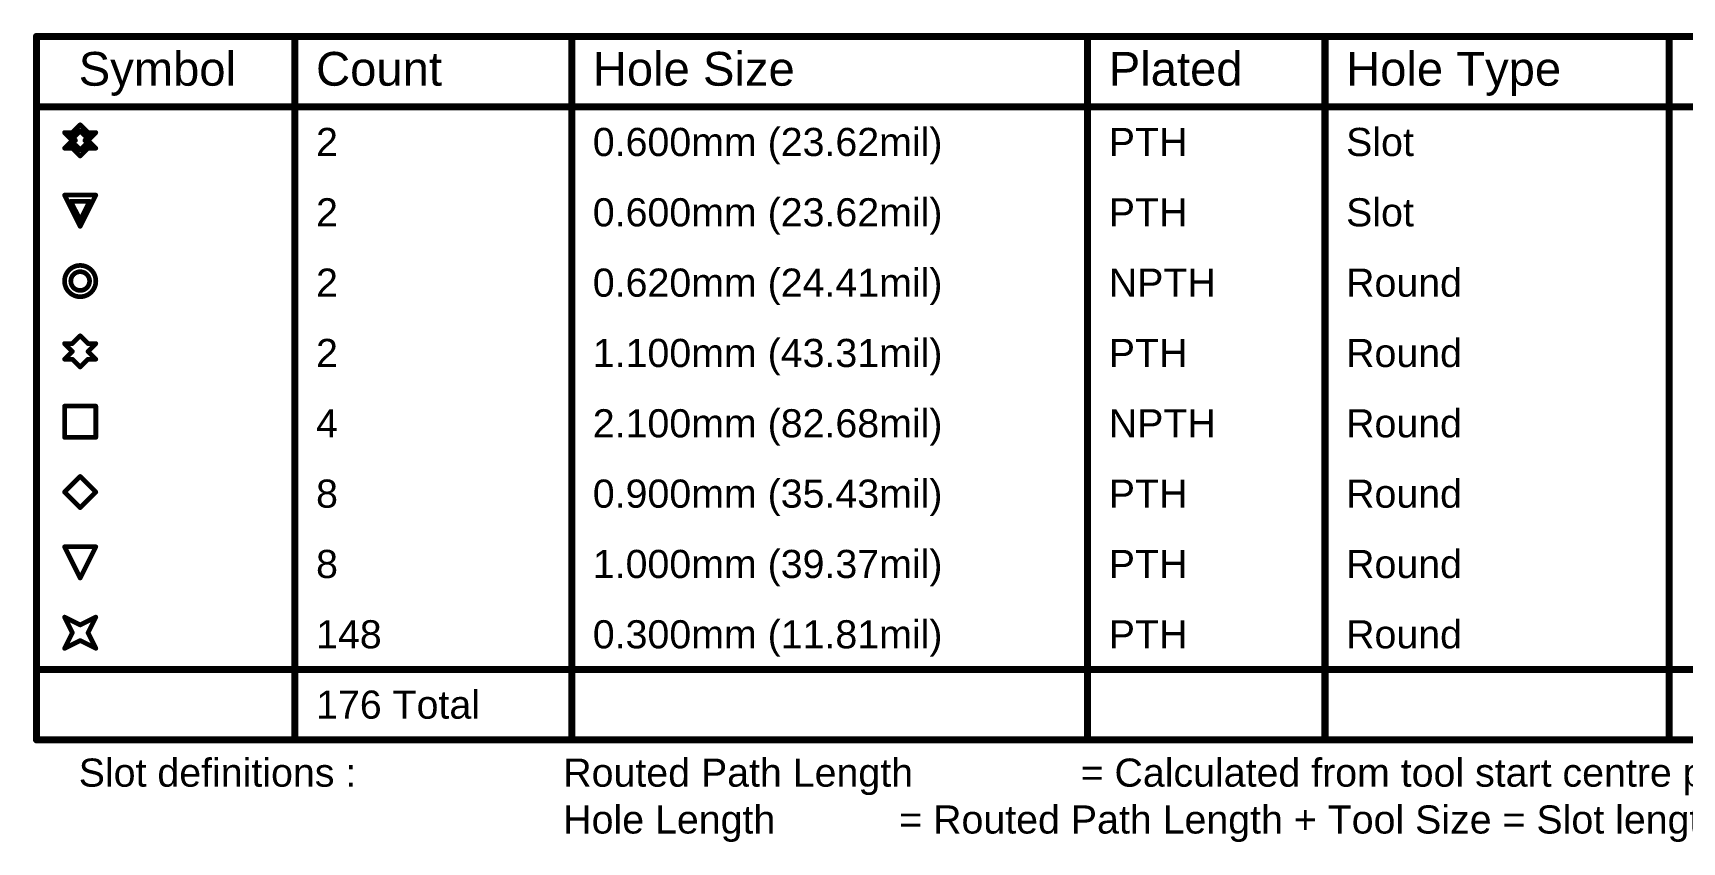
# Model space of a CAD drawing. Header units: inches. Extents: x -2 to 343, y -53 to 63.
# Drawn here: x 2 to 91.3, y 19.4 to 63.2 of the extents above; entities that cross this region are included whole.
import ezdxf

# ---------------------------------------------------------------- set-up
doc = ezdxf.new("R2010")
doc.units = ezdxf.units.IN
doc.layers.add('Drill Drawing', color=1, linetype='Continuous')
doc.styles.add('Arial', font='', dxfattribs={"height": 0.2})
doc.styles.get('Arial').set_extended_font_data('Arial')

msp = doc.modelspace()

# ---------------------------------------------------------------- linework, layer by layer
at = {"layer": 'Drill Drawing'}
for points in [[(2.223, 62.991, 0.381, 0.381, 0), (343.045, 62.991, 0.381, 0.381, 0)], [(2.223, 24.891, 0.381, 0.381, 0), (2.223, 62.991, 0.381, 0.381, 0)], [(16.215, 24.891, 0.381, 0.381, 0), (16.215, 62.991, 0.381, 0.381, 0)], [(31.197, 24.891, 0.381, 0.381, 0), (31.197, 62.991, 0.381, 0.381, 0)], [(59.129, 24.891, 0.381, 0.381, 0), (59.129, 62.991, 0.381, 0.381, 0)], [(71.978, 24.891, 0.381, 0.381, 0), (71.978, 62.991, 0.381, 0.381, 0)], [(90.616, 24.891, 0.381, 0.381, 0), (90.616, 62.991, 0.381, 0.381, 0)], [(2.223, 59.181, 0.381, 0.381, 0), (343.045, 59.181, 0.381, 0.381, 0)], [(4.165, 57.784, 0.254, 0.254, 0), (4.588, 58.207, 0.254, 0.254, 0)], [(4.588, 58.207, 0.254, 0.254, 0), (5.011, 57.784, 0.254, 0.254, 0)], [(3.741, 57.784, 0.254, 0.254, 0), (4.165, 57.36, 0.254, 0.254, 0)], [(3.741, 57.784, 0.254, 0.254, 0), (4.165, 57.784, 0.254, 0.254, 0)], [(3.741, 56.937, 0.254, 0.254, 0), (4.165, 57.36, 0.254, 0.254, 0)], [(4.08, 57.614, 0.254, 0.254, 0), (4.334, 57.36, 0.254, 0.254, 0)], [(4.08, 57.614, 0.254, 0.254, 0), (4.334, 57.614, 0.254, 0.254, 0)], [(4.08, 57.106, 0.254, 0.254, 0), (4.334, 57.36, 0.254, 0.254, 0)], [(4.08, 57.106, 0.254, 0.254, 0), (4.334, 57.106, 0.254, 0.254, 0)], [(4.334, 57.614, 0.254, 0.254, 0), (4.588, 57.868, 0.254, 0.254, 0)], [(4.334, 57.106, 0.254, 0.254, 0), (4.588, 56.852, 0.254, 0.254, 0)], [(4.588, 57.868, 0.254, 0.254, 0), (4.842, 57.614, 0.254, 0.254, 0)], [(4.588, 56.852, 0.254, 0.254, 0), (4.842, 57.106, 0.254, 0.254, 0)], [(4.842, 57.614, 0.254, 0.254, 0), (5.096, 57.614, 0.254, 0.254, 0)], [(4.842, 57.36, 0.254, 0.254, 0), (5.096, 57.614, 0.254, 0.254, 0)], [(4.842, 57.36, 0.254, 0.254, 0), (5.096, 57.106, 0.254, 0.254, 0)], [(4.842, 57.106, 0.254, 0.254, 0), (5.096, 57.106, 0.254, 0.254, 0)], [(5.011, 57.784, 0.254, 0.254, 0), (5.435, 57.784, 0.254, 0.254, 0)], [(5.011, 57.36, 0.254, 0.254, 0), (5.435, 57.784, 0.254, 0.254, 0)], [(5.011, 57.36, 0.254, 0.254, 0), (5.435, 56.937, 0.254, 0.254, 0)], [(3.741, 56.937, 0.254, 0.254, 0), (4.165, 56.937, 0.254, 0.254, 0)], [(4.165, 56.937, 0.254, 0.254, 0), (4.588, 56.514, 0.254, 0.254, 0)], [(4.588, 56.514, 0.254, 0.254, 0), (5.011, 56.937, 0.254, 0.254, 0)], [(5.011, 56.937, 0.254, 0.254, 0), (5.435, 56.937, 0.254, 0.254, 0)], [(3.741, 54.397, 0.254, 0.254, 0), (5.435, 54.397, 0.254, 0.254, 0)], [(3.741, 54.397, 0.254, 0.254, 0), (4.588, 52.704, 0.254, 0.254, 0)], [(4.588, 52.704, 0.254, 0.254, 0), (5.435, 54.397, 0.254, 0.254, 0)], [(4.08, 54.058, 0.254, 0.254, 0), (5.096, 54.058, 0.254, 0.254, 0)], [(4.08, 54.058, 0.254, 0.254, 0), (4.588, 53.042, 0.254, 0.254, 0)], [(4.588, 53.042, 0.254, 0.254, 0), (5.096, 54.058, 0.254, 0.254, 0)], [(3.741, 46.354, 0.254, 0.254, 0), (4.165, 45.93, 0.254, 0.254, 0)], [(3.741, 46.354, 0.254, 0.254, 0), (4.165, 46.354, 0.254, 0.254, 0)], [(4.165, 46.354, 0.254, 0.254, 0), (4.588, 46.777, 0.254, 0.254, 0)], [(4.588, 46.777, 0.254, 0.254, 0), (5.011, 46.354, 0.254, 0.254, 0)], [(5.011, 46.354, 0.254, 0.254, 0), (5.435, 46.354, 0.254, 0.254, 0)], [(5.011, 45.93, 0.254, 0.254, 0), (5.435, 46.354, 0.254, 0.254, 0)], [(3.741, 45.507, 0.254, 0.254, 0), (4.165, 45.93, 0.254, 0.254, 0)], [(3.741, 45.507, 0.254, 0.254, 0), (4.165, 45.507, 0.254, 0.254, 0)], [(4.165, 45.507, 0.254, 0.254, 0), (4.588, 45.084, 0.254, 0.254, 0)], [(4.588, 45.084, 0.254, 0.254, 0), (5.011, 45.507, 0.254, 0.254, 0)], [(5.011, 45.93, 0.254, 0.254, 0), (5.435, 45.507, 0.254, 0.254, 0)], [(5.011, 45.507, 0.254, 0.254, 0), (5.435, 45.507, 0.254, 0.254, 0)], [(3.741, 42.967, 0.254, 0.254, 0), (5.435, 42.967, 0.254, 0.254, 0)], [(3.741, 41.274, 0.254, 0.254, 0), (3.741, 42.967, 0.254, 0.254, 0)], [(5.435, 41.274, 0.254, 0.254, 0), (5.435, 42.967, 0.254, 0.254, 0)], [(3.741, 41.274, 0.254, 0.254, 0), (5.435, 41.274, 0.254, 0.254, 0)], [(3.741, 38.31, 0.254, 0.254, 0), (4.588, 39.157, 0.254, 0.254, 0)], [(4.588, 39.157, 0.254, 0.254, 0), (5.435, 38.31, 0.254, 0.254, 0)], [(3.741, 38.31, 0.254, 0.254, 0), (4.588, 37.464, 0.254, 0.254, 0)], [(4.588, 37.464, 0.254, 0.254, 0), (5.435, 38.31, 0.254, 0.254, 0)], [(3.741, 35.347, 0.254, 0.254, 0), (5.435, 35.347, 0.254, 0.254, 0)], [(3.741, 35.347, 0.254, 0.254, 0), (4.588, 33.654, 0.254, 0.254, 0)], [(4.588, 33.654, 0.254, 0.254, 0), (5.435, 35.347, 0.254, 0.254, 0)], [(3.741, 31.537, 0.254, 0.254, 0), (4.588, 31.114, 0.254, 0.254, 0)], [(3.741, 31.537, 0.254, 0.254, 0), (4.165, 30.69, 0.254, 0.254, 0)], [(4.588, 31.114, 0.254, 0.254, 0), (5.435, 31.537, 0.254, 0.254, 0)], [(5.011, 30.69, 0.254, 0.254, 0), (5.435, 31.537, 0.254, 0.254, 0)], [(3.741, 29.844, 0.254, 0.254, 0), (4.165, 30.69, 0.254, 0.254, 0)], [(3.741, 29.844, 0.254, 0.254, 0), (4.588, 30.267, 0.254, 0.254, 0)], [(4.588, 30.267, 0.254, 0.254, 0), (5.435, 29.844, 0.254, 0.254, 0)], [(5.011, 30.69, 0.254, 0.254, 0), (5.435, 29.844, 0.254, 0.254, 0)], [(2.223, 28.701, 0.381, 0.381, 0), (343.045, 28.701, 0.381, 0.381, 0)], [(2.223, 24.891, 0.381, 0.381, 0), (343.045, 24.891, 0.381, 0.381, 0)]]:
    msp.add_lwpolyline(points, format="xyseb", dxfattribs=at)
for points in [[(2.127, 62.991, 0.191, 0.191, 1), (2.318, 62.991, 0.191, 0.191, 1)], [(2.127, 62.991, 0.191, 0.191, 1), (2.318, 62.991, 0.191, 0.191, 1)], [(16.119, 62.991, 0.191, 0.191, 1), (16.31, 62.991, 0.191, 0.191, 1)], [(31.102, 62.991, 0.191, 0.191, 1), (31.292, 62.991, 0.191, 0.191, 1)], [(59.033, 62.991, 0.191, 0.191, 1), (59.224, 62.991, 0.191, 0.191, 1)], [(71.883, 62.991, 0.191, 0.191, 1), (72.073, 62.991, 0.191, 0.191, 1)], [(90.521, 62.991, 0.191, 0.191, 1), (90.712, 62.991, 0.191, 0.191, 1)], [(2.127, 59.181, 0.191, 0.191, 1), (2.318, 59.181, 0.191, 0.191, 1)], [(4.524, 58.207, 0.127, 0.127, 1), (4.651, 58.207, 0.127, 0.127, 1)], [(4.524, 58.207, 0.127, 0.127, 1), (4.651, 58.207, 0.127, 0.127, 1)], [(3.678, 57.784, 0.127, 0.127, 1), (3.805, 57.784, 0.127, 0.127, 1)], [(3.678, 57.784, 0.127, 0.127, 1), (3.805, 57.784, 0.127, 0.127, 1)], [(4.016, 57.614, 0.127, 0.127, 1), (4.143, 57.614, 0.127, 0.127, 1)], [(4.016, 57.614, 0.127, 0.127, 1), (4.143, 57.614, 0.127, 0.127, 1)], [(4.016, 57.106, 0.127, 0.127, 1), (4.143, 57.106, 0.127, 0.127, 1)], [(4.016, 57.106, 0.127, 0.127, 1), (4.143, 57.106, 0.127, 0.127, 1)], [(4.101, 57.784, 0.127, 0.127, 1), (4.228, 57.784, 0.127, 0.127, 1)], [(4.101, 57.784, 0.127, 0.127, 1), (4.228, 57.784, 0.127, 0.127, 1)], [(4.101, 57.36, 0.127, 0.127, 1), (4.228, 57.36, 0.127, 0.127, 1)], [(4.101, 57.36, 0.127, 0.127, 1), (4.228, 57.36, 0.127, 0.127, 1)], [(4.27, 57.614, 0.127, 0.127, 1), (4.397, 57.614, 0.127, 0.127, 1)], [(4.27, 57.614, 0.127, 0.127, 1), (4.397, 57.614, 0.127, 0.127, 1)], [(4.27, 57.36, 0.127, 0.127, 1), (4.397, 57.36, 0.127, 0.127, 1)], [(4.27, 57.36, 0.127, 0.127, 1), (4.397, 57.36, 0.127, 0.127, 1)], [(4.27, 57.106, 0.127, 0.127, 1), (4.397, 57.106, 0.127, 0.127, 1)], [(4.27, 57.106, 0.127, 0.127, 1), (4.397, 57.106, 0.127, 0.127, 1)], [(4.524, 57.868, 0.127, 0.127, 1), (4.651, 57.868, 0.127, 0.127, 1)], [(4.524, 57.868, 0.127, 0.127, 1), (4.651, 57.868, 0.127, 0.127, 1)], [(4.778, 57.614, 0.127, 0.127, 1), (4.905, 57.614, 0.127, 0.127, 1)], [(4.778, 57.614, 0.127, 0.127, 1), (4.905, 57.614, 0.127, 0.127, 1)], [(4.778, 57.36, 0.127, 0.127, 1), (4.905, 57.36, 0.127, 0.127, 1)], [(4.778, 57.36, 0.127, 0.127, 1), (4.905, 57.36, 0.127, 0.127, 1)], [(4.778, 57.106, 0.127, 0.127, 1), (4.905, 57.106, 0.127, 0.127, 1)], [(4.778, 57.106, 0.127, 0.127, 1), (4.905, 57.106, 0.127, 0.127, 1)], [(4.948, 57.784, 0.127, 0.127, 1), (5.075, 57.784, 0.127, 0.127, 1)], [(4.948, 57.784, 0.127, 0.127, 1), (5.075, 57.784, 0.127, 0.127, 1)], [(4.948, 57.36, 0.127, 0.127, 1), (5.075, 57.36, 0.127, 0.127, 1)], [(4.948, 57.36, 0.127, 0.127, 1), (5.075, 57.36, 0.127, 0.127, 1)], [(5.032, 57.614, 0.127, 0.127, 1), (5.159, 57.614, 0.127, 0.127, 1)], [(5.032, 57.614, 0.127, 0.127, 1), (5.159, 57.614, 0.127, 0.127, 1)], [(5.032, 57.106, 0.127, 0.127, 1), (5.159, 57.106, 0.127, 0.127, 1)], [(5.032, 57.106, 0.127, 0.127, 1), (5.159, 57.106, 0.127, 0.127, 1)], [(5.371, 57.784, 0.127, 0.127, 1), (5.498, 57.784, 0.127, 0.127, 1)], [(5.371, 57.784, 0.127, 0.127, 1), (5.498, 57.784, 0.127, 0.127, 1)], [(3.678, 56.937, 0.127, 0.127, 1), (3.805, 56.937, 0.127, 0.127, 1)], [(3.678, 56.937, 0.127, 0.127, 1), (3.805, 56.937, 0.127, 0.127, 1)], [(4.101, 56.937, 0.127, 0.127, 1), (4.228, 56.937, 0.127, 0.127, 1)], [(4.101, 56.937, 0.127, 0.127, 1), (4.228, 56.937, 0.127, 0.127, 1)], [(4.524, 56.852, 0.127, 0.127, 1), (4.651, 56.852, 0.127, 0.127, 1)], [(4.524, 56.852, 0.127, 0.127, 1), (4.651, 56.852, 0.127, 0.127, 1)], [(4.524, 56.514, 0.127, 0.127, 1), (4.651, 56.514, 0.127, 0.127, 1)], [(4.524, 56.514, 0.127, 0.127, 1), (4.651, 56.514, 0.127, 0.127, 1)], [(4.948, 56.937, 0.127, 0.127, 1), (5.075, 56.937, 0.127, 0.127, 1)], [(4.948, 56.937, 0.127, 0.127, 1), (5.075, 56.937, 0.127, 0.127, 1)], [(5.371, 56.937, 0.127, 0.127, 1), (5.498, 56.937, 0.127, 0.127, 1)], [(5.371, 56.937, 0.127, 0.127, 1), (5.498, 56.937, 0.127, 0.127, 1)], [(3.678, 54.397, 0.127, 0.127, 1), (3.805, 54.397, 0.127, 0.127, 1)], [(3.678, 54.397, 0.127, 0.127, 1), (3.805, 54.397, 0.127, 0.127, 1)], [(5.371, 54.397, 0.127, 0.127, 1), (5.498, 54.397, 0.127, 0.127, 1)], [(5.371, 54.397, 0.127, 0.127, 1), (5.498, 54.397, 0.127, 0.127, 1)], [(4.016, 54.058, 0.127, 0.127, 1), (4.143, 54.058, 0.127, 0.127, 1)], [(4.016, 54.058, 0.127, 0.127, 1), (4.143, 54.058, 0.127, 0.127, 1)], [(5.032, 54.058, 0.127, 0.127, 1), (5.159, 54.058, 0.127, 0.127, 1)], [(5.032, 54.058, 0.127, 0.127, 1), (5.159, 54.058, 0.127, 0.127, 1)], [(4.524, 53.042, 0.127, 0.127, 1), (4.651, 53.042, 0.127, 0.127, 1)], [(4.524, 53.042, 0.127, 0.127, 1), (4.651, 53.042, 0.127, 0.127, 1)], [(4.524, 52.704, 0.127, 0.127, 1), (4.651, 52.704, 0.127, 0.127, 1)], [(4.524, 52.704, 0.127, 0.127, 1), (4.651, 52.704, 0.127, 0.127, 1)], [(5.435, 49.74, 0.254, 0.254, 1), (3.741, 49.74, 0.254, 0.254, 1)], [(5.096, 49.74, 0.254, 0.254, 1), (4.08, 49.74, 0.254, 0.254, 1)], [(3.678, 49.74, 0.127, 0.127, 1), (3.805, 49.74, 0.127, 0.127, 1)], [(4.016, 49.74, 0.127, 0.127, 1), (4.143, 49.74, 0.127, 0.127, 1)], [(5.032, 49.74, 0.127, 0.127, 1), (5.159, 49.74, 0.127, 0.127, 1)], [(5.371, 49.74, 0.127, 0.127, 1), (5.498, 49.74, 0.127, 0.127, 1)], [(3.678, 46.354, 0.127, 0.127, 1), (3.805, 46.354, 0.127, 0.127, 1)], [(3.678, 46.354, 0.127, 0.127, 1), (3.805, 46.354, 0.127, 0.127, 1)], [(4.101, 46.354, 0.127, 0.127, 1), (4.228, 46.354, 0.127, 0.127, 1)], [(4.101, 46.354, 0.127, 0.127, 1), (4.228, 46.354, 0.127, 0.127, 1)], [(4.524, 46.777, 0.127, 0.127, 1), (4.651, 46.777, 0.127, 0.127, 1)], [(4.524, 46.777, 0.127, 0.127, 1), (4.651, 46.777, 0.127, 0.127, 1)], [(4.948, 46.354, 0.127, 0.127, 1), (5.075, 46.354, 0.127, 0.127, 1)], [(4.948, 46.354, 0.127, 0.127, 1), (5.075, 46.354, 0.127, 0.127, 1)], [(5.371, 46.354, 0.127, 0.127, 1), (5.498, 46.354, 0.127, 0.127, 1)], [(5.371, 46.354, 0.127, 0.127, 1), (5.498, 46.354, 0.127, 0.127, 1)], [(3.678, 45.507, 0.127, 0.127, 1), (3.805, 45.507, 0.127, 0.127, 1)], [(3.678, 45.507, 0.127, 0.127, 1), (3.805, 45.507, 0.127, 0.127, 1)], [(4.101, 45.93, 0.127, 0.127, 1), (4.228, 45.93, 0.127, 0.127, 1)], [(4.101, 45.93, 0.127, 0.127, 1), (4.228, 45.93, 0.127, 0.127, 1)], [(4.101, 45.507, 0.127, 0.127, 1), (4.228, 45.507, 0.127, 0.127, 1)], [(4.101, 45.507, 0.127, 0.127, 1), (4.228, 45.507, 0.127, 0.127, 1)], [(4.948, 45.93, 0.127, 0.127, 1), (5.075, 45.93, 0.127, 0.127, 1)], [(4.948, 45.93, 0.127, 0.127, 1), (5.075, 45.93, 0.127, 0.127, 1)], [(4.948, 45.507, 0.127, 0.127, 1), (5.075, 45.507, 0.127, 0.127, 1)], [(4.948, 45.507, 0.127, 0.127, 1), (5.075, 45.507, 0.127, 0.127, 1)], [(5.371, 45.507, 0.127, 0.127, 1), (5.498, 45.507, 0.127, 0.127, 1)], [(5.371, 45.507, 0.127, 0.127, 1), (5.498, 45.507, 0.127, 0.127, 1)], [(4.524, 45.084, 0.127, 0.127, 1), (4.651, 45.084, 0.127, 0.127, 1)], [(4.524, 45.084, 0.127, 0.127, 1), (4.651, 45.084, 0.127, 0.127, 1)], [(3.678, 42.967, 0.127, 0.127, 1), (3.805, 42.967, 0.127, 0.127, 1)], [(3.678, 42.967, 0.127, 0.127, 1), (3.805, 42.967, 0.127, 0.127, 1)], [(5.371, 42.967, 0.127, 0.127, 1), (5.498, 42.967, 0.127, 0.127, 1)], [(5.371, 42.967, 0.127, 0.127, 1), (5.498, 42.967, 0.127, 0.127, 1)], [(3.678, 41.274, 0.127, 0.127, 1), (3.805, 41.274, 0.127, 0.127, 1)], [(3.678, 41.274, 0.127, 0.127, 1), (3.805, 41.274, 0.127, 0.127, 1)], [(5.371, 41.274, 0.127, 0.127, 1), (5.498, 41.274, 0.127, 0.127, 1)], [(5.371, 41.274, 0.127, 0.127, 1), (5.498, 41.274, 0.127, 0.127, 1)], [(4.524, 39.157, 0.127, 0.127, 1), (4.651, 39.157, 0.127, 0.127, 1)], [(4.524, 39.157, 0.127, 0.127, 1), (4.651, 39.157, 0.127, 0.127, 1)], [(3.678, 38.31, 0.127, 0.127, 1), (3.805, 38.31, 0.127, 0.127, 1)], [(3.678, 38.31, 0.127, 0.127, 1), (3.805, 38.31, 0.127, 0.127, 1)], [(5.371, 38.31, 0.127, 0.127, 1), (5.498, 38.31, 0.127, 0.127, 1)], [(5.371, 38.31, 0.127, 0.127, 1), (5.498, 38.31, 0.127, 0.127, 1)], [(4.524, 37.464, 0.127, 0.127, 1), (4.651, 37.464, 0.127, 0.127, 1)], [(4.524, 37.464, 0.127, 0.127, 1), (4.651, 37.464, 0.127, 0.127, 1)], [(3.678, 35.347, 0.127, 0.127, 1), (3.805, 35.347, 0.127, 0.127, 1)], [(3.678, 35.347, 0.127, 0.127, 1), (3.805, 35.347, 0.127, 0.127, 1)], [(5.371, 35.347, 0.127, 0.127, 1), (5.498, 35.347, 0.127, 0.127, 1)], [(5.371, 35.347, 0.127, 0.127, 1), (5.498, 35.347, 0.127, 0.127, 1)], [(4.524, 33.654, 0.127, 0.127, 1), (4.651, 33.654, 0.127, 0.127, 1)], [(4.524, 33.654, 0.127, 0.127, 1), (4.651, 33.654, 0.127, 0.127, 1)], [(3.678, 31.537, 0.127, 0.127, 1), (3.805, 31.537, 0.127, 0.127, 1)], [(3.678, 31.537, 0.127, 0.127, 1), (3.805, 31.537, 0.127, 0.127, 1)], [(5.371, 31.537, 0.127, 0.127, 1), (5.498, 31.537, 0.127, 0.127, 1)], [(5.371, 31.537, 0.127, 0.127, 1), (5.498, 31.537, 0.127, 0.127, 1)], [(4.101, 30.69, 0.127, 0.127, 1), (4.228, 30.69, 0.127, 0.127, 1)], [(4.101, 30.69, 0.127, 0.127, 1), (4.228, 30.69, 0.127, 0.127, 1)], [(4.524, 31.114, 0.127, 0.127, 1), (4.651, 31.114, 0.127, 0.127, 1)], [(4.524, 31.114, 0.127, 0.127, 1), (4.651, 31.114, 0.127, 0.127, 1)], [(4.524, 30.267, 0.127, 0.127, 1), (4.651, 30.267, 0.127, 0.127, 1)], [(4.524, 30.267, 0.127, 0.127, 1), (4.651, 30.267, 0.127, 0.127, 1)], [(4.948, 30.69, 0.127, 0.127, 1), (5.075, 30.69, 0.127, 0.127, 1)], [(4.948, 30.69, 0.127, 0.127, 1), (5.075, 30.69, 0.127, 0.127, 1)], [(3.678, 29.844, 0.127, 0.127, 1), (3.805, 29.844, 0.127, 0.127, 1)], [(3.678, 29.844, 0.127, 0.127, 1), (3.805, 29.844, 0.127, 0.127, 1)], [(5.371, 29.844, 0.127, 0.127, 1), (5.498, 29.844, 0.127, 0.127, 1)], [(5.371, 29.844, 0.127, 0.127, 1), (5.498, 29.844, 0.127, 0.127, 1)], [(2.127, 28.701, 0.191, 0.191, 1), (2.318, 28.701, 0.191, 0.191, 1)], [(2.127, 24.891, 0.191, 0.191, 1), (2.318, 24.891, 0.191, 0.191, 1)], [(2.127, 24.891, 0.191, 0.191, 1), (2.318, 24.891, 0.191, 0.191, 1)], [(16.119, 24.891, 0.191, 0.191, 1), (16.31, 24.891, 0.191, 0.191, 1)], [(31.102, 24.891, 0.191, 0.191, 1), (31.292, 24.891, 0.191, 0.191, 1)], [(59.033, 24.891, 0.191, 0.191, 1), (59.224, 24.891, 0.191, 0.191, 1)], [(71.883, 24.891, 0.191, 0.191, 1), (72.073, 24.891, 0.191, 0.191, 1)], [(90.521, 24.891, 0.191, 0.191, 1), (90.712, 24.891, 0.191, 0.191, 1)]]:
    msp.add_lwpolyline(points, format="xyseb", close=True, dxfattribs=at)

# ---------------------------------------------------------------- texts
at = {"layer": 'Drill Drawing', "style": 'Arial'}
for s, height, p in [('Symbol', 1.8288, (4.508, 60.324)), ('Count', 1.8288, (17.358, 60.324)), ('Hole Size', 1.8288, (32.34, 60.324)), ('Plated', 1.8288, (60.272, 60.324)), ('Hole Type', 1.8288, (73.121, 60.324)), ('2', 1.524, (17.358, 56.514)), ('0.600mm (23.62mil)', 1.524, (32.34, 56.514)), ('PTH', 1.524, (60.272, 56.514)), ('Slot', 1.524, (73.121, 56.514)), ('2', 1.524, (17.358, 52.704)), ('0.600mm (23.62mil)', 1.524, (32.34, 52.704)), ('PTH', 1.524, (60.272, 52.704)), ('Slot', 1.524, (73.121, 52.704)), ('2', 1.524, (17.358, 48.894)), ('0.620mm (24.41mil)', 1.524, (32.34, 48.894)), ('NPTH', 1.524, (60.272, 48.894)), ('Round', 1.524, (73.121, 48.894)), ('2', 1.524, (17.358, 45.084)), ('1.100mm (43.31mil)', 1.524, (32.34, 45.084)), ('PTH', 1.524, (60.272, 45.084)), ('Round', 1.524, (73.121, 45.084)), ('2.100mm (82.68mil)', 1.524, (32.34, 41.274)), ('Round', 1.524, (73.121, 41.274)), ('4', 1.524, (17.358, 41.274)), ('NPTH', 1.524, (60.272, 41.274)), ('8', 1.524, (17.358, 37.464)), ('0.900mm (35.43mil)', 1.524, (32.34, 37.464)), ('PTH', 1.524, (60.272, 37.464)), ('Round', 1.524, (73.121, 37.464)), ('8', 1.524, (17.358, 33.654)), ('1.000mm (39.37mil)', 1.524, (32.34, 33.654)), ('PTH', 1.524, (60.272, 33.654)), ('Round', 1.524, (73.121, 33.654)), ('148', 1.524, (17.358, 29.844)), ('0.300mm (11.81mil)', 1.524, (32.34, 29.844)), ('PTH', 1.524, (60.272, 29.844)), ('Round', 1.524, (73.121, 29.844)), ('176 Total', 1.524, (17.358, 26.034)), ('Slot definitions :', 1.524, (4.508, 22.351)), ('Routed Path Length', 1.524, (30.739, 22.351)), ('= Calculated from tool start centre position to tool end centre position.', 1.524, (58.747, 22.351)), ('Hole Length', 1.524, (30.739, 19.812)), (' = Routed Path Length + Tool Size = Slot length as defined in the PCB layout', 1.524, (48.336, 19.812))]:
    msp.add_text(s, height=height, dxfattribs=at).set_placement(p)

doc.saveas('drawing.dxf')
